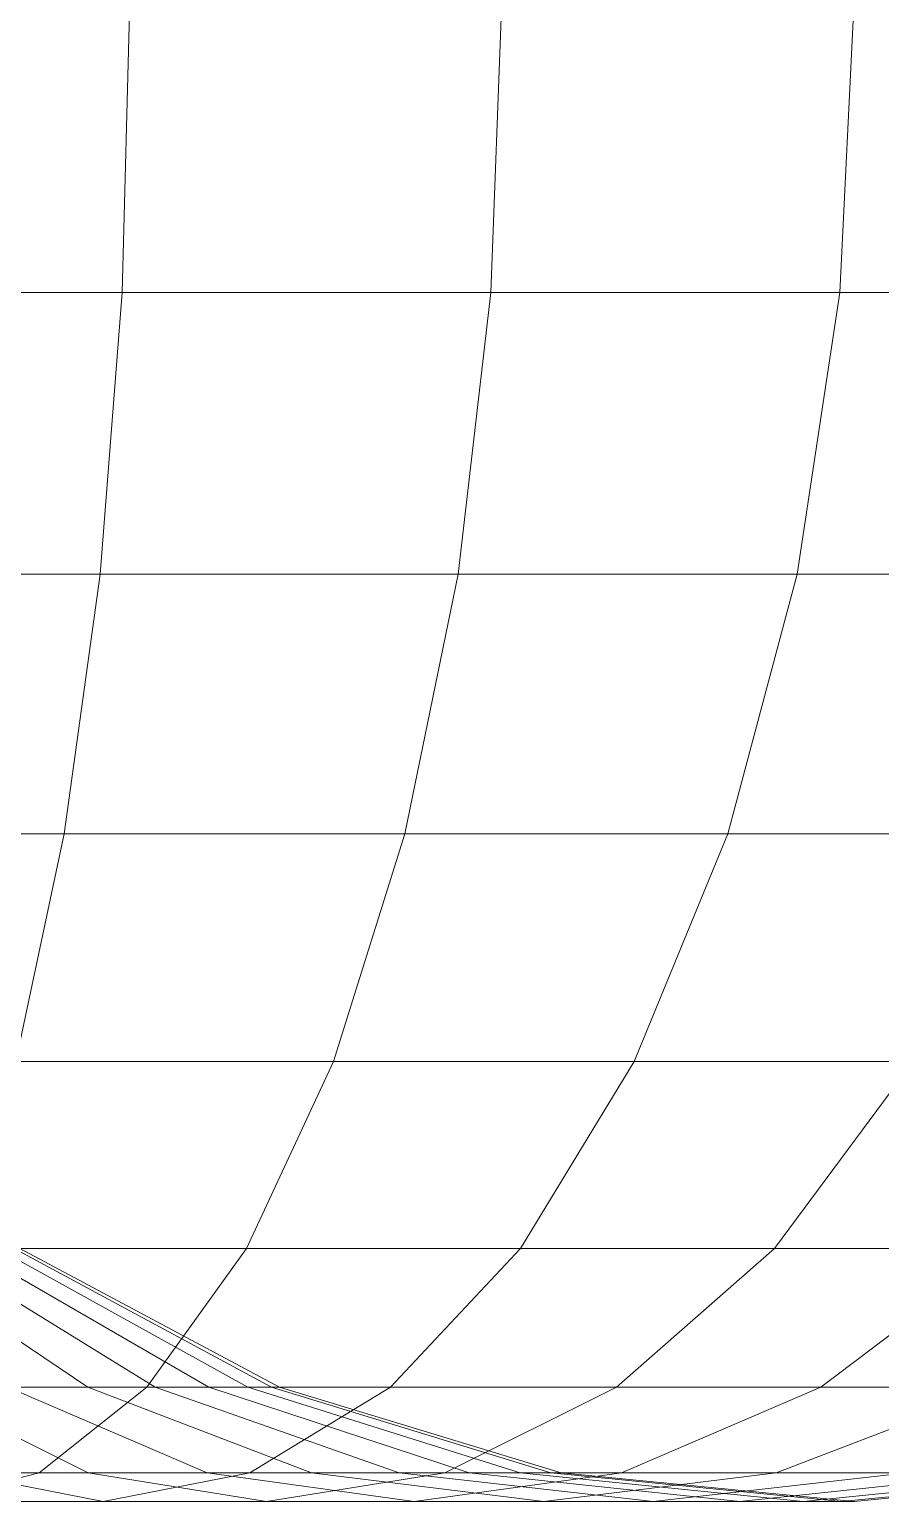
# Model space of a CAD drawing. Header units: millimetres. Extents: x 5.5 to 22.5, y -2 to 6.5.
# Drawn here: x 15.916 to 18.324, y -2 to 2.165 of the extents above; entities that cross this region are included whole.
import ezdxf

# ---------------------------------------------------------------- set-up
doc = ezdxf.new("R2010")
doc.units = ezdxf.units.MM
doc.header["$LTSCALE"] = 50
doc.layers.add('None', color=7, linetype='Continuous', lineweight=5)

msp = doc.modelspace()

# ---------------------------------------------------------------- linework, layer by layer
at = {"layer": 'None', "color": 7, "linetype": 'Continuous', "lineweight": 5, "transparency": 33554687}
for points in [[(16.2, 2.25, -8.2104), (15.1094, 2.25, -8.427), (15.0988, 1.4209, -8.346), (16.1788, 1.4209, -8.1315)], [(15.1094, 2.25, 8.427), (16.2, 2.25, 8.2104), (16.1788, 1.4209, 8.1315), (15.0988, 1.4209, 8.346)], [(17.2527, 2.25, -7.8527), (16.2, 2.25, -8.2104), (16.1788, 1.4209, -8.1315), (17.2214, 1.4209, -7.7772)], [(16.2, 2.25, 8.2104), (17.2527, 2.25, 7.8527), (17.2214, 1.4209, 7.7772), (16.1788, 1.4209, 8.1315)], [(18.25, 2.25, -7.3612), (17.2527, 2.25, -7.8527), (17.2214, 1.4209, -7.7772), (18.2092, 1.4209, -7.2905)], [(17.2527, 2.25, 7.8527), (18.25, 2.25, 7.3612), (18.2092, 1.4209, 7.2905), (17.2214, 1.4209, 7.7772)], [(19.1743, 2.25, -6.7432), (18.25, 2.25, -7.3612), (18.2092, 1.4209, -7.2905), (19.1246, 1.4209, -6.6785)], [(18.25, 2.25, 7.3612), (19.1743, 2.25, 6.7432), (19.1246, 1.4209, 6.6785), (18.2092, 1.4209, 7.2905)], [(16.1788, 1.4209, -8.1315), (15.0988, 1.4209, -8.346), (15.0672, 0.6236, -8.1062), (16.1162, 0.6236, -7.8979)], [(15.0988, 1.4209, 8.346), (16.1788, 1.4209, 8.1315), (16.1162, 0.6236, 7.8979), (15.0672, 0.6236, 8.1062)], [(17.2214, 1.4209, -7.7772), (16.1788, 1.4209, -8.1315), (16.1162, 0.6236, -7.8979), (17.1289, 0.6236, -7.5538)], [(16.1788, 1.4209, 8.1315), (17.2214, 1.4209, 7.7772), (17.1289, 0.6236, 7.5538), (16.1162, 0.6236, 7.8979)], [(18.2092, 1.4209, -7.2905), (17.2214, 1.4209, -7.7772), (17.1289, 0.6236, -7.5538), (18.0882, 0.6236, -7.081)], [(17.2214, 1.4209, 7.7772), (18.2092, 1.4209, 7.2905), (18.0882, 0.6236, 7.081), (17.1289, 0.6236, 7.5538)], [(19.1246, 1.4209, -6.6785), (18.2092, 1.4209, -7.2905), (18.0882, 0.6236, -7.081), (18.9773, 0.6236, -6.4866)], [(18.2092, 1.4209, 7.2905), (19.1246, 1.4209, 6.6785), (18.9773, 0.6236, 6.4866), (18.0882, 0.6236, 7.081)], [(16.1162, 0.6236, -7.8979), (15.0672, 0.6236, -8.1062), (15.0159, -0.1112, -7.7169), (16.0146, -0.1112, -7.5185)], [(15.0672, 0.6236, 8.1062), (16.1162, 0.6236, 7.8979), (16.0146, -0.1112, 7.5185), (15.0159, -0.1112, 7.7169)], [(17.1289, 0.6236, -7.5538), (16.1162, 0.6236, -7.8979), (16.0146, -0.1112, -7.5185), (16.9786, -0.1112, -7.191)], [(16.1162, 0.6236, 7.8979), (17.1289, 0.6236, 7.5538), (16.9786, -0.1112, 7.191), (16.0146, -0.1112, 7.5185)], [(18.0882, 0.6236, -7.081), (17.1289, 0.6236, -7.5538), (16.9786, -0.1112, -7.191), (17.8919, -0.1112, -6.7409)], [(17.1289, 0.6236, 7.5538), (18.0882, 0.6236, 7.081), (17.8919, -0.1112, 6.7409), (16.9786, -0.1112, 7.191)], [(18.9773, 0.6236, -6.4866), (18.0882, 0.6236, -7.081), (17.8919, -0.1112, -6.7409), (18.7383, -0.1112, -6.175)], [(18.0882, 0.6236, 7.081), (18.9773, 0.6236, 6.4866), (18.7383, -0.1112, 6.175), (17.8919, -0.1112, 6.7409)], [(16.0146, -0.1112, -7.5185), (15.0159, -0.1112, -7.7169), (14.947, -0.7552, -7.1929), (15.8778, -0.7552, -7.008)], [(15.0159, -0.1112, 7.7169), (16.0146, -0.1112, 7.5185), (15.8778, -0.7552, 7.008), (14.947, -0.7552, 7.1929)], [(16.9786, -0.1112, -7.191), (16.0146, -0.1112, -7.5185), (15.8778, -0.7552, -7.008), (16.7763, -0.7552, -6.7027)], [(16.0146, -0.1112, 7.5185), (16.9786, -0.1112, 7.191), (16.7763, -0.7552, 6.7027), (15.8778, -0.7552, 7.008)], [(17.8919, -0.1112, -6.7409), (16.9786, -0.1112, -7.191), (16.7763, -0.7552, -6.7027), (17.6276, -0.7552, -6.2832)], [(16.9786, -0.1112, 7.191), (17.8919, -0.1112, 6.7409), (17.6276, -0.7552, 6.2832), (16.7763, -0.7552, 6.7027)], [(18.7383, -0.1112, -6.175), (17.8919, -0.1112, -6.7409), (17.6276, -0.7552, -6.2832), (18.4165, -0.7552, -5.7557)], [(17.8919, -0.1112, 6.7409), (18.7383, -0.1112, 6.175), (18.4165, -0.7552, 5.7557), (17.6276, -0.7552, 6.2832)], [(16.7763, -0.7552, -6.7027), (15.8778, -0.7552, -7.008), (15.7111, -1.2837, -6.3859), (16.5299, -1.2837, -6.1077)], [(15.8778, -0.7552, 7.008), (16.7763, -0.7552, 6.7027), (16.5299, -1.2837, 6.1077), (15.7111, -1.2837, 6.3859)], [(17.6276, -0.7552, -6.2832), (16.7763, -0.7552, -6.7027), (16.5299, -1.2837, -6.1077), (17.3056, -1.2837, -5.7254)], [(16.7763, -0.7552, 6.7027), (17.6276, -0.7552, 6.2832), (17.3056, -1.2837, 5.7254), (16.5299, -1.2837, 6.1077)], [(18.4165, -0.7552, -5.7557), (17.6276, -0.7552, -6.2832), (17.3056, -1.2837, -5.7254), (18.0245, -1.2837, -5.2448)], [(17.6276, -0.7552, 6.2832), (18.4165, -0.7552, 5.7557), (18.0245, -1.2837, 5.2448), (17.3056, -1.2837, 5.7254)], [(19.1302, -0.7552, -5.1302), (18.4165, -0.7552, -5.7557), (18.0245, -1.2837, -5.2448), (18.6748, -1.2837, -4.6748)], [(18.4165, -0.7552, 5.7557), (19.1302, -0.7552, 5.1302), (18.6748, -1.2837, 4.6748), (18.0245, -1.2837, 5.2448)], [(16.0814, -1.6765, -1.5971), (15.8552, -1.6765, -1.8552), (15.3356, -1.2837, -1.3356), (15.4984, -1.2837, -1.1498)], [(15.8552, -1.6765, 1.8552), (16.0814, -1.6765, 1.5971), (15.4984, -1.2837, 1.1498), (15.3356, -1.2837, 1.3356)], [(16.2721, -1.6765, -1.3118), (16.0814, -1.6765, -1.5971), (15.4984, -1.2837, -1.1498), (15.6358, -1.2837, -0.9444)], [(16.0814, -1.6765, 1.5971), (16.2721, -1.6765, 1.3118), (15.6358, -1.2837, 0.9444), (15.4984, -1.2837, 1.1498)], [(16.5299, -1.2837, -6.1077), (15.7111, -1.2837, -6.3859), (15.5209, -1.6765, -5.6762), (16.2487, -1.6765, -5.4289)], [(15.7111, -1.2837, 6.3859), (16.5299, -1.2837, 6.1077), (16.2487, -1.6765, 5.4289), (15.5209, -1.6765, 5.6762)], [(16.4238, -1.6765, -1.004), (16.2721, -1.6765, -1.3118), (15.6358, -1.2837, -0.9444), (15.745, -1.2837, -0.7228)], [(16.2721, -1.6765, 1.3118), (16.4238, -1.6765, 1.004), (15.745, -1.2837, 0.7228), (15.6358, -1.2837, 0.9444)], [(16.5342, -1.6765, -0.679), (16.4238, -1.6765, -1.004), (15.745, -1.2837, -0.7228), (15.8245, -1.2837, -0.4889)], [(16.4238, -1.6765, 1.004), (16.5342, -1.6765, 0.679), (15.8245, -1.2837, 0.4889), (15.745, -1.2837, 0.7228)], [(16.6011, -1.6765, -0.3424), (16.5342, -1.6765, -0.679), (15.8245, -1.2837, -0.4889), (15.8726, -1.2837, -0.2465)], [(16.5342, -1.6765, 0.679), (16.6011, -1.6765, 0.3424), (15.8726, -1.2837, 0.2465), (15.8245, -1.2837, 0.4889)], [(16.6236, -1.6765), (16.6011, -1.6765, -0.3424), (15.8726, -1.2837, -0.2465), (15.8888, -1.2837)], [(16.6011, -1.6765, 0.3424), (16.6236, -1.6765), (15.8888, -1.2837), (15.8726, -1.2837, 0.2465)], [(17.3056, -1.2837, -5.7254), (16.5299, -1.2837, -6.1077), (16.2487, -1.6765, -5.4289), (16.9382, -1.6765, -5.0891)], [(16.5299, -1.2837, 6.1077), (17.3056, -1.2837, 5.7254), (16.9382, -1.6765, 5.0891), (16.2487, -1.6765, 5.4289)], [(18.0245, -1.2837, -5.2448), (17.3056, -1.2837, -5.7254), (16.9382, -1.6765, -5.0891), (17.5772, -1.6765, -4.6619)], [(17.3056, -1.2837, 5.7254), (18.0245, -1.2837, 5.2448), (17.5772, -1.6765, 4.6619), (16.9382, -1.6765, 5.0891)], [(18.6748, -1.2837, -4.6748), (18.0245, -1.2837, -5.2448), (17.5772, -1.6765, -4.6619), (18.1552, -1.6765, -4.1552)], [(18.0245, -1.2837, 5.2448), (18.6748, -1.2837, 4.6748), (18.1552, -1.6765, 4.1552), (17.5772, -1.6765, 4.6619)], [(19.2448, -1.2837, -4.0245), (18.6748, -1.2837, -4.6748), (18.1552, -1.6765, -4.1552), (18.6619, -1.6765, -3.5772)], [(18.6748, -1.2837, 4.6748), (19.2448, -1.2837, 4.0245), (18.6619, -1.6765, 3.5772), (18.1552, -1.6765, 4.1552)], [(16.0824, -1.9183, -2.7139), (15.7104, -1.9183, -2.9626), (15.3118, -1.6765, -2.2721), (15.5971, -1.6765, -2.0814)], [(15.7104, -1.9183, 2.9626), (16.0824, -1.9183, 2.7139), (15.5971, -1.6765, 2.0814), (15.3118, -1.6765, 2.2721)], [(16.2487, -1.6765, -5.4289), (15.5209, -1.6765, -5.6762), (15.3146, -1.9183, -4.9061), (15.9436, -1.9183, -4.6923)], [(15.5209, -1.6765, 5.6762), (16.2487, -1.6765, 5.4289), (15.9436, -1.9183, 4.6923), (15.3146, -1.9183, 4.9061)], [(16.4189, -1.9183, -2.4189), (16.0824, -1.9183, -2.7139), (15.5971, -1.6765, -2.0814), (15.8552, -1.6765, -1.8552)], [(16.0824, -1.9183, 2.7139), (16.4189, -1.9183, 2.4189), (15.8552, -1.6765, 1.8552), (15.5971, -1.6765, 2.0814)], [(16.7139, -1.9183, -2.0824), (16.4189, -1.9183, -2.4189), (15.8552, -1.6765, -1.8552), (16.0814, -1.6765, -1.5971)], [(16.4189, -1.9183, 2.4189), (16.7139, -1.9183, 2.0824), (16.0814, -1.6765, 1.5971), (15.8552, -1.6765, 1.8552)], [(16.9382, -1.6765, -5.0891), (16.2487, -1.6765, -5.4289), (15.9436, -1.9183, -4.6923), (16.5396, -1.9183, -4.3987)], [(16.2487, -1.6765, 5.4289), (16.9382, -1.6765, 5.0891), (16.5396, -1.9183, 4.3987), (15.9436, -1.9183, 4.6923)], [(16.9626, -1.9183, -1.7104), (16.7139, -1.9183, -2.0824), (16.0814, -1.6765, -1.5971), (16.2721, -1.6765, -1.3118)], [(16.7139, -1.9183, 2.0824), (16.9626, -1.9183, 1.7104), (16.2721, -1.6765, 1.3118), (16.0814, -1.6765, 1.5971)], [(17.1603, -1.9183, -1.3091), (16.9626, -1.9183, -1.7104), (16.2721, -1.6765, -1.3118), (16.4238, -1.6765, -1.004)], [(16.9626, -1.9183, 1.7104), (17.1603, -1.9183, 1.3091), (16.4238, -1.6765, 1.004), (16.2721, -1.6765, 1.3118)], [(17.3043, -1.9183, -0.8854), (17.1603, -1.9183, -1.3091), (16.4238, -1.6765, -1.004), (16.5342, -1.6765, -0.679)], [(17.1603, -1.9183, 1.3091), (17.3043, -1.9183, 0.8854), (16.5342, -1.6765, 0.679), (16.4238, -1.6765, 1.004)], [(17.3915, -1.9183, -0.4465), (17.3043, -1.9183, -0.8854), (16.5342, -1.6765, -0.679), (16.6011, -1.6765, -0.3424)], [(17.3043, -1.9183, 0.8854), (17.3915, -1.9183, 0.4465), (16.6011, -1.6765, 0.3424), (16.5342, -1.6765, 0.679)], [(17.5772, -1.6765, -4.6619), (16.9382, -1.6765, -5.0891), (16.5396, -1.9183, -4.3987), (17.0919, -1.9183, -4.0294)], [(16.9382, -1.6765, 5.0891), (17.5772, -1.6765, 4.6619), (17.0919, -1.9183, 4.0294), (16.5396, -1.9183, 4.3987)], [(17.4209, -1.9183), (17.3915, -1.9183, -0.4465), (16.6011, -1.6765, -0.3424), (16.6236, -1.6765)], [(17.3915, -1.9183, 0.4465), (17.4209, -1.9183), (16.6236, -1.6765), (16.6011, -1.6765, 0.3424)], [(18.1552, -1.6765, -4.1552), (17.5772, -1.6765, -4.6619), (17.0919, -1.9183, -4.0294), (17.5915, -1.9183, -3.5915)], [(17.5772, -1.6765, 4.6619), (18.1552, -1.6765, 4.1552), (17.5915, -1.9183, 3.5915), (17.0919, -1.9183, 4.0294)], [(18.6619, -1.6765, -3.5772), (18.1552, -1.6765, -4.1552), (17.5915, -1.9183, -3.5915), (18.0294, -1.9183, -3.0919)], [(18.1552, -1.6765, 4.1552), (18.6619, -1.6765, 3.5772), (18.0294, -1.9183, 3.0919), (17.5915, -1.9183, 3.5915)], [(19.0891, -1.6765, -2.9382), (18.6619, -1.6765, -3.5772), (18.0294, -1.9183, -3.0919), (18.3987, -1.9183, -2.5396)], [(18.6619, -1.6765, 3.5772), (19.0891, -1.6765, 2.9382), (18.3987, -1.9183, 2.5396), (18.0294, -1.9183, 3.0919)], [(15.9436, -1.9183, -4.6923), (15.3146, -1.9183, -4.9061), (15.1, -2, -4.1052), (15.6263, -2, -3.9263)], [(15.3146, -1.9183, 4.9061), (15.9436, -1.9183, 4.6923), (15.6263, -2, 3.9263), (15.1, -2, 4.1052)], [(16.125, -2, -3.6806), (15.6263, -2, -3.9263), (15.3091, -1.9183, -3.1603), (15.7104, -1.9183, -2.9626)], [(15.6263, -2, 3.9263), (16.125, -2, 3.6806), (15.7104, -1.9183, 2.9626), (15.3091, -1.9183, 3.1603)], [(16.5396, -1.9183, -4.3987), (15.9436, -1.9183, -4.6923), (15.6263, -2, -3.9263), (16.125, -2, -3.6806)], [(15.9436, -1.9183, 4.6923), (16.5396, -1.9183, 4.3987), (16.125, -2, 3.6806), (15.6263, -2, 3.9263)], [(16.5871, -2, -3.3716), (16.125, -2, -3.6806), (15.7104, -1.9183, -2.9626), (16.0824, -1.9183, -2.7139)], [(16.125, -2, 3.6806), (16.5871, -2, 3.3716), (16.0824, -1.9183, 2.7139), (15.7104, -1.9183, 2.9626)], [(17.0052, -2, -3.0052), (16.5871, -2, -3.3716), (16.0824, -1.9183, -2.7139), (16.4189, -1.9183, -2.4189)], [(16.5871, -2, 3.3716), (17.0052, -2, 3.0052), (16.4189, -1.9183, 2.4189), (16.0824, -1.9183, 2.7139)], [(17.0919, -1.9183, -4.0294), (16.5396, -1.9183, -4.3987), (16.125, -2, -3.6806), (16.5871, -2, -3.3716)], [(16.5396, -1.9183, 4.3987), (17.0919, -1.9183, 4.0294), (16.5871, -2, 3.3716), (16.125, -2, 3.6806)], [(17.3716, -2, -2.5871), (17.0052, -2, -3.0052), (16.4189, -1.9183, -2.4189), (16.7139, -1.9183, -2.0824)], [(17.0052, -2, 3.0052), (17.3716, -2, 2.5871), (16.7139, -1.9183, 2.0824), (16.4189, -1.9183, 2.4189)], [(17.5915, -1.9183, -3.5915), (17.0919, -1.9183, -4.0294), (16.5871, -2, -3.3716), (17.0052, -2, -3.0052)], [(17.0919, -1.9183, 4.0294), (17.5915, -1.9183, 3.5915), (17.0052, -2, 3.0052), (16.5871, -2, 3.3716)], [(17.6806, -2, -2.125), (17.3716, -2, -2.5871), (16.7139, -1.9183, -2.0824), (16.9626, -1.9183, -1.7104)], [(17.3716, -2, 2.5871), (17.6806, -2, 2.125), (16.9626, -1.9183, 1.7104), (16.7139, -1.9183, 2.0824)], [(17.9263, -2, -1.6263), (17.6806, -2, -2.125), (16.9626, -1.9183, -1.7104), (17.1603, -1.9183, -1.3091)], [(17.6806, -2, 2.125), (17.9263, -2, 1.6263), (17.1603, -1.9183, 1.3091), (16.9626, -1.9183, 1.7104)], [(18.0294, -1.9183, -3.0919), (17.5915, -1.9183, -3.5915), (17.0052, -2, -3.0052), (17.3716, -2, -2.5871)], [(17.5915, -1.9183, 3.5915), (18.0294, -1.9183, 3.0919), (17.3716, -2, 2.5871), (17.0052, -2, 3.0052)], [(18.1052, -2, -1.1), (17.9263, -2, -1.6263), (17.1603, -1.9183, -1.3091), (17.3043, -1.9183, -0.8854)], [(17.9263, -2, 1.6263), (18.1052, -2, 1.1), (17.3043, -1.9183, 0.8854), (17.1603, -1.9183, 1.3091)], [(18.2135, -2, -0.5547), (18.1052, -2, -1.1), (17.3043, -1.9183, -0.8854), (17.3915, -1.9183, -0.4465)], [(18.1052, -2, 1.1), (18.2135, -2, 0.5547), (17.3915, -1.9183, 0.4465), (17.3043, -1.9183, 0.8854)], [(18.3987, -1.9183, -2.5396), (18.0294, -1.9183, -3.0919), (17.3716, -2, -2.5871), (17.6806, -2, -2.125)], [(18.0294, -1.9183, 3.0919), (18.3987, -1.9183, 2.5396), (17.6806, -2, 2.125), (17.3716, -2, 2.5871)], [(18.25, -2), (18.2135, -2, -0.5547), (17.3915, -1.9183, -0.4465), (17.4209, -1.9183)], [(18.2135, -2, 0.5547), (18.25, -2), (17.4209, -1.9183), (17.3915, -1.9183, 0.4465)], [(18.6923, -1.9183, -1.9436), (18.3987, -1.9183, -2.5396), (17.6806, -2, -2.125), (17.9263, -2, -1.6263)], [(18.3987, -1.9183, 2.5396), (18.6923, -1.9183, 1.9436), (17.9263, -2, 1.6263), (17.6806, -2, 2.125)], [(18.9061, -1.9183, -1.3146), (18.6923, -1.9183, -1.9436), (17.9263, -2, -1.6263), (18.1052, -2, -1.1)], [(18.6923, -1.9183, 1.9436), (18.9061, -1.9183, 1.3146), (18.1052, -2, 1.1), (17.9263, -2, 1.6263)], [(19.0355, -1.9183, -0.6629), (18.9061, -1.9183, -1.3146), (18.1052, -2, -1.1), (18.2135, -2, -0.5547)], [(18.9061, -1.9183, 1.3146), (19.0355, -1.9183, 0.6629), (18.2135, -2, 0.5547), (18.1052, -2, 1.1)], [(19.0791, -1.9183), (19.0355, -1.9183, -0.6629), (18.2135, -2, -0.5547), (18.25, -2)], [(19.0355, -1.9183, 0.6629), (19.0791, -1.9183), (18.25, -2), (18.2135, -2, 0.5547)], [(16.125, -2, -3.6806), (15.6263, -2, -3.9263), (16.125, -2, -3.6806)], [(16.125, -2, -3.6806), (15.6263, -2, -3.9263), (15.6263, -2, -3.9263)], [(15.6263, -2, 3.9263), (16.125, -2, 3.6806), (15.6263, -2, 3.9263)], [(15.6263, -2, 3.9263), (16.125, -2, 3.6806), (16.125, -2, 3.6806)], [(16.5871, -2, -3.3716), (16.125, -2, -3.6806), (16.5871, -2, -3.3716)], [(16.5871, -2, -3.3716), (16.125, -2, -3.6806), (16.125, -2, -3.6806)], [(16.125, -2, 3.6806), (16.5871, -2, 3.3716), (16.125, -2, 3.6806)], [(16.125, -2, 3.6806), (16.5871, -2, 3.3716), (16.5871, -2, 3.3716)], [(17.0052, -2, -3.0052), (16.5871, -2, -3.3716), (17.0052, -2, -3.0052)], [(17.0052, -2, -3.0052), (16.5871, -2, -3.3716), (16.5871, -2, -3.3716)], [(16.5871, -2, 3.3716), (17.0052, -2, 3.0052), (16.5871, -2, 3.3716)], [(16.5871, -2, 3.3716), (17.0052, -2, 3.0052), (17.0052, -2, 3.0052)], [(17.3716, -2, -2.5871), (17.0052, -2, -3.0052), (17.3716, -2, -2.5871)], [(17.3716, -2, -2.5871), (17.0052, -2, -3.0052), (17.0052, -2, -3.0052)], [(17.0052, -2, 3.0052), (17.3716, -2, 2.5871), (17.0052, -2, 3.0052)], [(17.0052, -2, 3.0052), (17.3716, -2, 2.5871), (17.3716, -2, 2.5871)], [(17.6806, -2, -2.125), (17.3716, -2, -2.5871), (17.6806, -2, -2.125)], [(17.6806, -2, -2.125), (17.3716, -2, -2.5871), (17.3716, -2, -2.5871)], [(17.3716, -2, 2.5871), (17.6806, -2, 2.125), (17.3716, -2, 2.5871)], [(17.3716, -2, 2.5871), (17.6806, -2, 2.125), (17.6806, -2, 2.125)], [(17.9263, -2, -1.6263), (17.6806, -2, -2.125), (17.9263, -2, -1.6263)], [(17.9263, -2, -1.6263), (17.6806, -2, -2.125), (17.6806, -2, -2.125)], [(17.6806, -2, 2.125), (17.9263, -2, 1.6263), (17.6806, -2, 2.125)], [(17.6806, -2, 2.125), (17.9263, -2, 1.6263), (17.9263, -2, 1.6263)], [(18.1052, -2, -1.1), (17.9263, -2, -1.6263), (18.1052, -2, -1.1)], [(18.1052, -2, -1.1), (17.9263, -2, -1.6263), (17.9263, -2, -1.6263)], [(17.9263, -2, 1.6263), (18.1052, -2, 1.1), (17.9263, -2, 1.6263)], [(17.9263, -2, 1.6263), (18.1052, -2, 1.1), (18.1052, -2, 1.1)], [(18.2135, -2, -0.5547), (18.1052, -2, -1.1), (18.2135, -2, -0.5547)], [(18.2135, -2, -0.5547), (18.1052, -2, -1.1), (18.1052, -2, -1.1)], [(18.1052, -2, 1.1), (18.2135, -2, 0.5547), (18.1052, -2, 1.1)], [(18.1052, -2, 1.1), (18.2135, -2, 0.5547), (18.2135, -2, 0.5547)], [(18.25, -2), (18.2135, -2, -0.5547), (18.25, -2)], [(18.25, -2), (18.2135, -2, -0.5547), (18.2135, -2, -0.5547)], [(18.2135, -2, 0.5547), (18.25, -2), (18.2135, -2, 0.5547)], [(18.2135, -2, 0.5547), (18.25, -2), (18.25, -2)]]:
    msp.add_3dface(points, dxfattribs=at)

doc.saveas('drawing.dxf')
